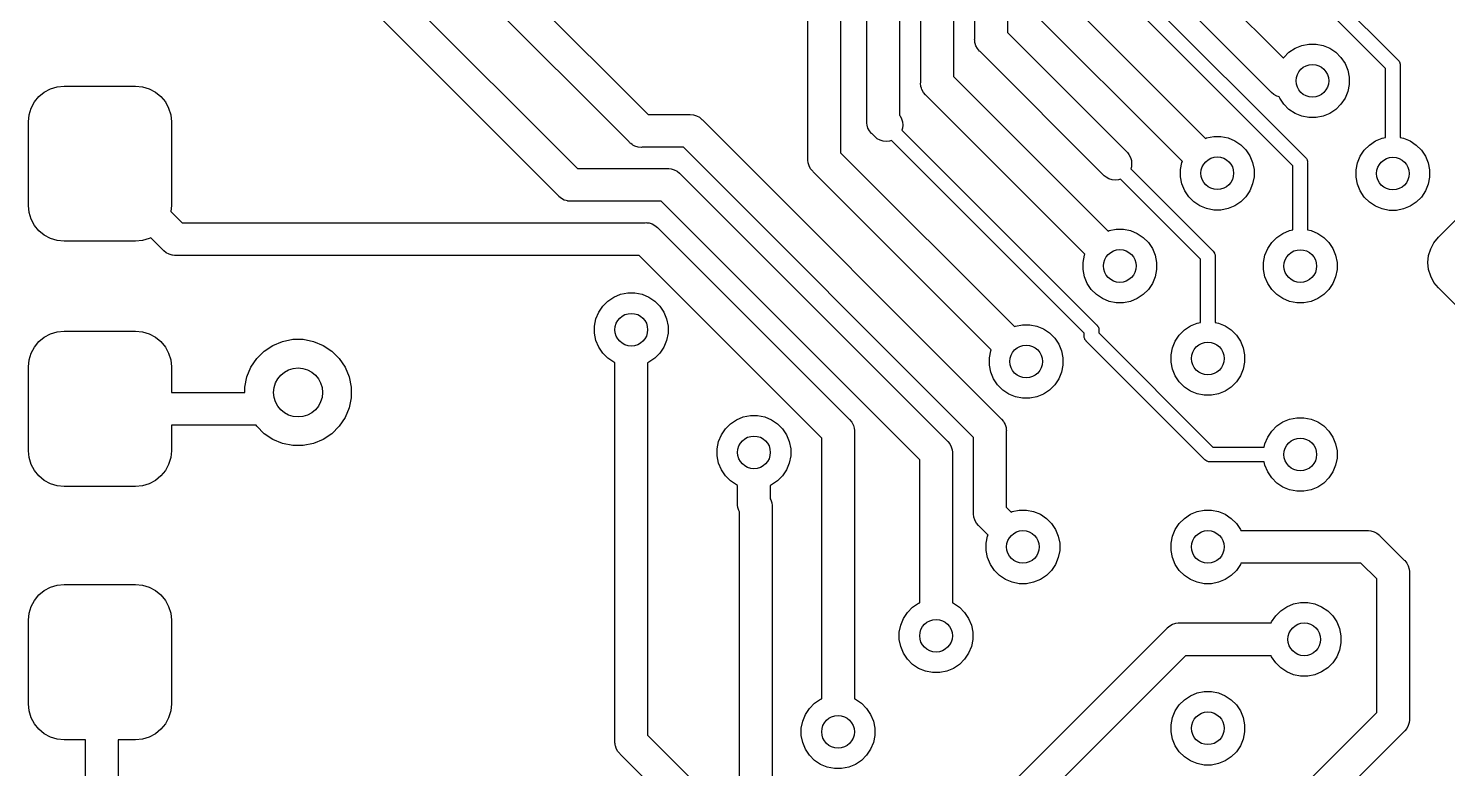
# Model space of a CAD drawing. Extents: x 1 to 84, y 1 to 137.
# Drawn here: x 23.55 to 32.23, y 25.7 to 30.23 of the extents above; entities that cross this region are included whole.
import ezdxf

# ---------------------------------------------------------------- set-up
doc = ezdxf.new("R2010")
doc.units = 0
doc.layers.add('BLACK', color=7, linetype='CONTINUOUS')

msp = doc.modelspace()

# ---------------------------------------------------------------- linework, layer by layer
at = {"layer": 'BLACK', "linetype": 'CONTINUOUS'}
for p, q in [((29.34, 30.1649), (29.34, 34.3159)), ((29.54, 34.3524), (29.54, 30.2014)), ((29.21, 34.2157), (29.21, 29.9332)), ((29.01, 29.8967), (29.01, 34.1792)), ((28.68, 29.661), (28.68, 34.0425)), ((28.88, 34.079), (28.88, 29.6963)), ((28.52, 33.9579), (28.52, 29.4655)), ((28.32, 29.429), (28.32, 33.9214)), ((30.56, 30.7147), (31.229, 30.0457)), ((30.195, 30.6066), (31.3626, 29.439)), ((31.1525, 29.8394), (30.3927, 30.5991)), ((26.48, 30.5614), (27.3414, 29.7)), ((31.2874, 29.387), (30.1313, 30.543)), ((25.8125, 30.4664), (26.9089, 29.37)), ((27.2258, 29.5328), (26.3128, 30.4458)), ((29.87, 30.4371), (30.6738, 29.6334)), ((31.5334, 30.4303), (31.9292, 30.0345)), ((26.7933, 29.2027), (25.6453, 30.3508)), ((30.5323, 29.4919), (29.7027, 30.3215)), ((31.8539, 29.9824), (31.4814, 30.355)), ((29.3395, 30.16), (29.34, 30.1649)), ((29.34, 30.1551), (29.3395, 30.16)), ((29.341, 30.1452), (29.34, 30.1551)), ((29.34, 30.1551), (29.34, 30.1551)), ((29.3414, 30.1404), (29.341, 30.1452)), ((29.3431, 30.1349), (29.3414, 30.1404)), ((29.3471, 30.1216), (29.3431, 30.1349)), ((29.54, 30.2014), (30.2742, 29.4672)), ((29.3564, 30.1042), (29.3471, 30.1216)), ((29.3689, 30.089), (29.3564, 30.1042)), ((29.3727, 30.0858), (29.3689, 30.089)), ((30.1328, 29.3258), (29.3727, 30.0858)), ((31.229, 30.0457), (31.2318, 30.05)), ((31.2318, 30.05), (31.2632, 30.0814)), ((31.2632, 30.0814), (31.3, 30.106)), ((31.3, 30.106), (31.341, 30.123)), ((31.341, 30.123), (31.3844, 30.1316)), ((31.3844, 30.1316), (31.4288, 30.1316)), ((31.4288, 30.1316), (31.4722, 30.123)), ((31.4722, 30.123), (31.5132, 30.106)), ((31.5132, 30.106), (31.55, 30.0814)), ((31.55, 30.0814), (31.5814, 30.05)), ((31.5814, 30.05), (31.606, 30.0132)), ((31.606, 30.0132), (31.623, 29.9722)), ((31.623, 29.9722), (31.6316, 29.9288)), ((31.8539, 29.5597), (31.8539, 29.9824)), ((31.9292, 30.0345), (31.9309, 30.0331)), ((31.9309, 30.0331), (31.9365, 30.0262)), ((31.9365, 30.0262), (31.9396, 30.0205)), ((31.9396, 30.0205), (31.9407, 30.0184)), ((31.9407, 30.0184), (31.9423, 30.0132)), ((31.9423, 30.0132), (31.9433, 30.0099)), ((31.9433, 30.0099), (31.9439, 30.0033)), ((31.9439, 30.0033), (31.9439, 30.0033)), ((31.9439, 30.0033), (31.9441, 30.0011)), ((31.9441, 30.0011), (31.9439, 29.9989)), ((31.9439, 29.9989), (31.9439, 29.5597)), ((23.7261, 29.8708), (23.7687, 29.875)), ((23.7687, 29.875), (24.2062, 29.875)), ((24.2062, 29.875), (24.2489, 29.8708)), ((29.0095, 29.8918), (29.01, 29.8967)), ((29.0114, 29.8722), (29.0095, 29.8918)), ((29.0145, 29.8619), (29.0114, 29.8722)), ((29.21, 29.9332), (30.0773, 29.0659)), ((31.6316, 29.8844), (31.623, 29.841)), ((31.6316, 29.9288), (31.6316, 29.8844)), ((23.5869, 29.7778), (23.6141, 29.8109)), ((23.6141, 29.8109), (23.6472, 29.8381)), ((23.6472, 29.8381), (23.685, 29.8583)), ((23.685, 29.8583), (23.7261, 29.8708)), ((24.2489, 29.8708), (24.29, 29.8583)), ((24.29, 29.8583), (24.3278, 29.8381)), ((24.3278, 29.8381), (24.3609, 29.8109)), ((24.3609, 29.8109), (24.3881, 29.7778)), ((29.0171, 29.8533), (29.0145, 29.8619)), ((29.0264, 29.836), (29.0171, 29.8533)), ((29.0389, 29.8207), (29.0264, 29.836)), ((29.0427, 29.8176), (29.0389, 29.8207)), ((29.9358, 28.9245), (29.0427, 29.8176)), ((31.1556, 29.8356), (31.1525, 29.8394)), ((31.1709, 29.8231), (31.1556, 29.8356)), ((31.1882, 29.8138), (31.1709, 29.8231)), ((31.1976, 29.8109), (31.1882, 29.8138)), ((31.2034, 29.8092), (31.1976, 29.8109)), ((31.2072, 29.8), (31.2034, 29.8092)), ((31.2318, 29.7632), (31.2072, 29.8)), ((31.606, 29.8), (31.5814, 29.7632)), ((31.623, 29.841), (31.606, 29.8)), ((23.55, 29.6562), (23.5542, 29.6989)), ((23.5542, 29.6989), (23.5667, 29.74)), ((23.5667, 29.74), (23.5869, 29.7778)), ((24.3881, 29.7778), (24.4083, 29.74)), ((24.4083, 29.74), (24.4208, 29.6989)), ((24.4208, 29.6989), (24.425, 29.6562)), ((27.3414, 29.7), (27.5951, 29.7)), ((27.5951, 29.7), (27.6, 29.7005)), ((27.6, 29.7005), (27.6196, 29.6985)), ((27.6196, 29.6985), (27.6384, 29.6928)), ((31.2632, 29.7318), (31.2318, 29.7632)), ((31.3, 29.7072), (31.2632, 29.7318)), ((31.341, 29.6903), (31.3, 29.7072)), ((31.5132, 29.7072), (31.4722, 29.6903)), ((31.55, 29.7318), (31.5132, 29.7072)), ((31.5814, 29.7632), (31.55, 29.7318)), ((23.55, 29.1437), (23.55, 29.6562)), ((24.425, 29.6562), (24.425, 29.1437)), ((27.6384, 29.6928), (27.6385, 29.6928)), ((27.6385, 29.6928), (27.6558, 29.6835)), ((27.6558, 29.6835), (27.6711, 29.671)), ((27.6711, 29.671), (27.6742, 29.6672)), ((27.6742, 29.6672), (29.501, 27.8404)), ((28.6795, 29.6561), (28.68, 29.661)), ((28.68, 29.6512), (28.6795, 29.6561)), ((28.6806, 29.6449), (28.68, 29.6512)), ((28.68, 29.6512), (28.68, 29.6512)), ((28.6814, 29.6365), (28.6806, 29.6449)), ((28.6815, 29.6361), (28.6814, 29.6365)), ((28.6871, 29.6176), (28.6815, 29.6361)), ((28.6964, 29.6003), (28.6871, 29.6176)), ((28.88, 29.6963), (28.8835, 29.6919)), ((28.8835, 29.6919), (28.8928, 29.6745)), ((28.8928, 29.6745), (28.8986, 29.6557)), ((28.8986, 29.6165), (28.895, 29.6047)), ((28.8986, 29.6557), (28.9005, 29.6361)), ((28.9005, 29.6361), (28.8986, 29.6165)), ((30.6738, 29.6334), (30.6738, 29.6334)), ((30.6738, 29.6334), (30.7524, 29.5547)), ((31.3844, 29.6816), (31.341, 29.6903)), ((31.4288, 29.6816), (31.3844, 29.6816)), ((31.4722, 29.6903), (31.4288, 29.6816)), ((27.2289, 29.5289), (27.2258, 29.5328)), ((27.2328, 29.5258), (27.2289, 29.5289)), ((27.2367, 29.5226), (27.2328, 29.5258)), ((27.2328, 29.5258), (27.2328, 29.5258)), ((28.7089, 29.585), (28.6964, 29.6003)), ((28.7127, 29.5819), (28.7089, 29.585)), ((28.7328, 29.5619), (28.7127, 29.5819)), ((28.7442, 29.5525), (28.7328, 29.5619)), ((28.7615, 29.5432), (28.7442, 29.5525)), ((28.7804, 29.5375), (28.7615, 29.5432)), ((28.8, 29.5356), (28.7804, 29.5375)), ((28.8196, 29.5375), (28.8, 29.5356)), ((28.8313, 29.5411), (28.8196, 29.5375)), ((30.0099, 28.3625), (28.8313, 29.5411)), ((28.895, 29.6047), (30.0852, 28.4145)), ((30.7524, 29.5547), (30.759, 29.5575)), ((30.759, 29.5575), (30.8024, 29.5661)), ((30.8024, 29.5661), (30.8467, 29.5661)), ((30.8467, 29.5661), (30.8902, 29.5575)), ((30.8902, 29.5575), (30.9312, 29.5405)), ((30.9312, 29.5405), (30.968, 29.5159)), ((31.7555, 29.514), (31.7923, 29.5386)), ((31.7923, 29.5386), (31.8333, 29.5556)), ((31.8333, 29.5556), (31.8539, 29.5597)), ((31.9439, 29.5597), (31.9645, 29.5556)), ((31.9645, 29.5556), (32.0055, 29.5386)), ((32.0055, 29.5386), (32.0423, 29.514)), ((27.2442, 29.5165), (27.2367, 29.5226)), ((27.2488, 29.514), (27.2442, 29.5165)), ((27.2615, 29.5072), (27.2488, 29.514)), ((27.2804, 29.5014), (27.2615, 29.5072)), ((27.3, 29.4995), (27.2804, 29.5014)), ((27.3049, 29.5), (27.3, 29.4995)), ((27.5586, 29.5), (27.3049, 29.5)), ((29.3337, 27.7248), (27.5586, 29.5)), ((28.52, 29.4655), (29.5827, 28.4028)), ((30.2742, 29.4672), (30.2835, 29.4558)), ((30.2835, 29.4558), (30.2928, 29.4385)), ((30.2928, 29.4385), (30.2986, 29.4196)), ((30.611, 29.4133), (30.5323, 29.4919)), ((30.5323, 29.4919), (30.5323, 29.4919)), ((30.968, 29.5159), (30.9994, 29.4845)), ((30.9994, 29.4845), (31.024, 29.4477)), ((31.024, 29.4477), (31.0409, 29.4067)), ((31.3626, 29.439), (31.3643, 29.4376)), ((31.6826, 29.4048), (31.6995, 29.4458)), ((31.6995, 29.4458), (31.7241, 29.4826)), ((31.7241, 29.4826), (31.7555, 29.514)), ((32.0423, 29.514), (32.0737, 29.4826)), ((32.0737, 29.4826), (32.0983, 29.4458)), ((32.0983, 29.4458), (32.1153, 29.4048)), ((26.9089, 29.37), (27.4584, 29.37)), ((27.4584, 29.37), (27.4633, 29.3705)), ((27.4633, 29.3705), (27.4682, 29.37)), ((27.4682, 29.37), (27.4682, 29.37)), ((27.4682, 29.37), (27.4829, 29.3685)), ((27.4829, 29.3685), (27.5018, 29.3628)), ((27.5018, 29.3628), (27.5191, 29.3535)), ((27.5191, 29.3535), (27.5344, 29.341)), ((28.3195, 29.4241), (28.32, 29.429)), ((28.32, 29.4192), (28.3195, 29.4241)), ((28.3212, 29.4067), (28.32, 29.4192)), ((28.32, 29.4192), (28.32, 29.4192)), ((28.3214, 29.4048), (28.3212, 29.4067)), ((28.3214, 29.4045), (28.3214, 29.4048)), ((28.3272, 29.3856), (28.3214, 29.4045)), ((28.3364, 29.3682), (28.3272, 29.3856)), ((28.3489, 29.353), (28.3364, 29.3682)), ((28.3528, 29.3499), (28.3489, 29.353)), ((30.2986, 29.3804), (30.295, 29.3687)), ((30.295, 29.3687), (30.7969, 28.8667)), ((30.2986, 29.4196), (30.3005, 29.4)), ((30.3005, 29.4), (30.2986, 29.3804)), ((30.5996, 29.3633), (30.6082, 29.4067)), ((30.5996, 29.319), (30.5996, 29.3633)), ((30.6082, 29.4067), (30.611, 29.4133)), ((31.0409, 29.4067), (31.0496, 29.3633)), ((31.0496, 29.3633), (31.0496, 29.319)), ((31.2874, 29.0939), (31.2874, 29.387)), ((31.3643, 29.4376), (31.3657, 29.4359)), ((31.3657, 29.4359), (31.3657, 29.4359)), ((31.3657, 29.4359), (31.3684, 29.4327)), ((31.3684, 29.4327), (31.37, 29.4307)), ((31.37, 29.4307), (31.3722, 29.4265)), ((31.3722, 29.4265), (31.3741, 29.4229)), ((31.3741, 29.4229), (31.3748, 29.4209)), ((31.3748, 29.4209), (31.3767, 29.4144)), ((31.3767, 29.4144), (31.3774, 29.4078)), ((31.3774, 29.4078), (31.3774, 29.4078)), ((31.3774, 29.4078), (31.3776, 29.4056)), ((31.3776, 29.4056), (31.3774, 29.4034)), ((31.3774, 29.4034), (31.3774, 28.994)), ((31.6739, 29.3614), (31.6826, 29.4048)), ((31.6739, 29.317), (31.6739, 29.3614)), ((32.1153, 29.4048), (32.1239, 29.3614)), ((32.1239, 29.3614), (32.1239, 29.317)), ((27.5344, 29.341), (27.5375, 29.3372)), ((27.5375, 29.3372), (29.171, 27.7037)), ((29.4413, 28.2614), (28.3528, 29.3499)), ((30.1442, 29.3165), (30.1328, 29.3258)), ((30.1615, 29.3072), (30.1442, 29.3165)), ((30.1804, 29.3014), (30.1615, 29.3072)), ((30.2, 29.2995), (30.1804, 29.3014)), ((30.2196, 29.3014), (30.2, 29.2995)), ((30.2313, 29.305), (30.2196, 29.3014)), ((30.7217, 28.8147), (30.2313, 29.305)), ((30.6082, 29.2755), (30.5996, 29.319)), ((30.6252, 29.2345), (30.6082, 29.2755)), ((31.0409, 29.2755), (31.024, 29.2345)), ((31.0496, 29.319), (31.0409, 29.2755)), ((31.6826, 29.2736), (31.6739, 29.317)), ((31.6995, 29.2326), (31.6826, 29.2736)), ((32.1153, 29.2736), (32.0983, 29.2326)), ((32.1239, 29.317), (32.1153, 29.2736)), ((26.7965, 29.1989), (26.7933, 29.2027)), ((26.8117, 29.1864), (26.7965, 29.1989)), ((26.8291, 29.1772), (26.8117, 29.1864)), ((30.6498, 29.1977), (30.6252, 29.2345)), ((30.6812, 29.1663), (30.6498, 29.1977)), ((30.9994, 29.1977), (30.968, 29.1663)), ((31.024, 29.2345), (30.9994, 29.1977)), ((31.7241, 29.1958), (31.6995, 29.2326)), ((31.7555, 29.1644), (31.7241, 29.1958)), ((32.0737, 29.1958), (32.0423, 29.1644)), ((32.0983, 29.2326), (32.0737, 29.1958)), ((32.1776, 28.9493), (32.487, 29.2587)), ((23.5542, 29.1011), (23.55, 29.1437)), ((23.5667, 29.06), (23.5542, 29.1011)), ((24.425, 29.1437), (24.4214, 29.1075)), ((24.4214, 29.1075), (24.4905, 29.0384)), ((26.8397, 29.1739), (26.8291, 29.1772)), ((26.8479, 29.1714), (26.8397, 29.1739)), ((26.8499, 29.1712), (26.8479, 29.1714)), ((26.8626, 29.17), (26.8499, 29.1712)), ((26.8675, 29.1695), (26.8626, 29.17)), ((26.8626, 29.17), (26.8626, 29.17)), ((26.8724, 29.17), (26.8675, 29.1695)), ((27.4219, 29.17), (26.8724, 29.17)), ((29.0037, 27.5881), (27.4219, 29.17)), ((30.718, 29.1417), (30.6812, 29.1663)), ((30.759, 29.1248), (30.718, 29.1417)), ((30.8024, 29.1161), (30.759, 29.1248)), ((30.8467, 29.1161), (30.8024, 29.1161)), ((30.8902, 29.1248), (30.8467, 29.1161)), ((30.9312, 29.1417), (30.8902, 29.1248)), ((30.968, 29.1663), (30.9312, 29.1417)), ((31.2874, 28.994), (31.2874, 29.0939)), ((31.2874, 29.0939), (31.2874, 29.0939)), ((31.7923, 29.1398), (31.7555, 29.1644)), ((31.8333, 29.1228), (31.7923, 29.1398)), ((31.8768, 29.1142), (31.8333, 29.1228)), ((31.9211, 29.1142), (31.8768, 29.1142)), ((31.9645, 29.1228), (31.9211, 29.1142)), ((32.0055, 29.1398), (31.9645, 29.1228)), ((32.0423, 29.1644), (32.0055, 29.1398)), ((23.5869, 29.0222), (23.5667, 29.06)), ((23.6141, 28.9891), (23.5869, 29.0222)), ((24.4905, 29.0384), (27.3233, 29.0384)), ((27.3233, 29.0384), (27.3282, 29.0389)), ((27.3282, 29.0389), (27.3331, 29.0384)), ((27.3331, 29.0384), (27.3331, 29.0384)), ((27.3331, 29.0384), (27.3478, 29.0369)), ((27.3478, 29.0369), (27.3667, 29.0312)), ((27.3667, 29.0312), (27.384, 29.0219)), ((27.384, 29.0219), (27.3993, 29.0094)), ((27.3993, 29.0094), (27.4024, 29.0056)), ((27.4024, 29.0056), (28.5712, 27.8368)), ((30.0773, 29.0659), (30.0773, 29.0659)), ((30.0773, 29.0659), (30.1559, 28.9873)), ((23.6472, 28.9619), (23.6141, 28.9891)), ((23.685, 28.9417), (23.6472, 28.9619)), ((23.7261, 28.9292), (23.685, 28.9417)), ((23.7687, 28.925), (23.7261, 28.9292)), ((24.2062, 28.925), (23.7687, 28.925)), ((24.2489, 28.9292), (24.2062, 28.925)), ((24.29, 28.9417), (24.2489, 28.9292)), ((24.2994, 28.9467), (24.29, 28.9417)), ((24.3749, 28.8711), (24.2994, 28.9467)), ((29.9359, 28.9245), (29.9358, 28.9245)), ((30.0145, 28.8459), (29.9359, 28.9245)), ((30.1559, 28.9873), (30.1625, 28.99)), ((30.1625, 28.99), (30.2059, 28.9987)), ((30.2059, 28.9987), (30.2503, 28.9987)), ((30.2503, 28.9987), (30.2937, 28.99)), ((30.2937, 28.99), (30.3347, 28.9731)), ((30.3347, 28.9731), (30.3715, 28.9484)), ((30.3715, 28.9484), (30.4029, 28.9171)), ((30.4029, 28.9171), (30.4275, 28.8802)), ((31.133, 28.8801), (31.1576, 28.917)), ((31.1576, 28.917), (31.1889, 28.9483)), ((31.1889, 28.9483), (31.2258, 28.9729)), ((31.2258, 28.9729), (31.2667, 28.9899)), ((31.2667, 28.9899), (31.2874, 28.994)), ((31.3774, 28.994), (31.398, 28.9899)), ((31.398, 28.9899), (31.4389, 28.9729)), ((31.4389, 28.9729), (31.4758, 28.9483)), ((31.4758, 28.9483), (31.5071, 28.917)), ((31.5071, 28.917), (31.5317, 28.8801)), ((32.1504, 28.9162), (32.1776, 28.9493)), ((24.3781, 28.8673), (24.3749, 28.8711)), ((24.3933, 28.8548), (24.3781, 28.8673)), ((24.4107, 28.8456), (24.3933, 28.8548)), ((24.4238, 28.8416), (24.4107, 28.8456)), ((24.4295, 28.8398), (24.4238, 28.8416)), ((24.4313, 28.8397), (24.4295, 28.8398)), ((24.4442, 28.8384), (24.4313, 28.8397)), ((24.4491, 28.8379), (24.4442, 28.8384)), ((24.4442, 28.8384), (24.4442, 28.8384)), ((24.454, 28.8384), (24.4491, 28.8379)), ((27.2868, 28.8384), (24.454, 28.8384)), ((28.4039, 27.7212), (27.2868, 28.8384)), ((30.0031, 28.7958), (30.0117, 28.8393)), ((30.0117, 28.8393), (30.0145, 28.8459)), ((30.4275, 28.8802), (30.4444, 28.8393)), ((30.4444, 28.8393), (30.4531, 28.7958)), ((30.7969, 28.8667), (30.7986, 28.8653)), ((30.7986, 28.8653), (30.8043, 28.8584)), ((30.8043, 28.8584), (30.8073, 28.8528)), ((30.8073, 28.8528), (30.8084, 28.8506)), ((30.8084, 28.8506), (30.811, 28.8422)), ((30.811, 28.8422), (30.811, 28.8421)), ((30.811, 28.8421), (30.8117, 28.8355)), ((30.8117, 28.8355), (30.8117, 28.8355)), ((30.8117, 28.8355), (30.8119, 28.8333)), ((30.8119, 28.8333), (30.8117, 28.8311)), ((30.8117, 28.8311), (30.8117, 28.4283)), ((31.1074, 28.7957), (31.116, 28.8392)), ((31.116, 28.8392), (31.133, 28.8801)), ((31.5317, 28.8801), (31.5487, 28.8392)), ((31.5487, 28.8392), (31.5574, 28.7957)), ((32.1135, 28.7947), (32.1177, 28.8373)), ((32.1177, 28.8373), (32.1302, 28.8784)), ((32.1302, 28.8784), (32.1504, 28.9162)), ((30.0031, 28.7515), (30.0031, 28.7958)), ((30.0117, 28.708), (30.0031, 28.7515)), ((30.4531, 28.7515), (30.4444, 28.708)), ((30.4531, 28.7958), (30.4531, 28.7515)), ((30.7217, 28.8114), (30.7217, 28.8147)), ((30.7217, 28.4283), (30.7217, 28.8114)), ((30.7217, 28.8114), (30.7217, 28.8114)), ((31.1074, 28.7514), (31.1074, 28.7957)), ((31.116, 28.7079), (31.1074, 28.7514)), ((31.5574, 28.7514), (31.5487, 28.7079)), ((31.5574, 28.7957), (31.5574, 28.7514)), ((32.1177, 28.752), (32.1135, 28.7947)), ((32.1302, 28.711), (32.1177, 28.752)), ((30.0287, 28.6671), (30.0117, 28.708)), ((30.0533, 28.6302), (30.0287, 28.6671)), ((30.4275, 28.6671), (30.4029, 28.6302)), ((30.4444, 28.708), (30.4275, 28.6671)), ((31.133, 28.667), (31.116, 28.7079)), ((31.1576, 28.6301), (31.133, 28.667)), ((31.5317, 28.667), (31.5071, 28.6301)), ((31.5487, 28.7079), (31.5317, 28.667)), ((32.1504, 28.6731), (32.1302, 28.711)), ((32.1776, 28.64), (32.1504, 28.6731)), ((27.0956, 28.5588), (27.1325, 28.5834)), ((27.1325, 28.5834), (27.1734, 28.6004)), ((27.1734, 28.6004), (27.2169, 28.609)), ((27.2169, 28.609), (27.2612, 28.609)), ((27.2612, 28.609), (27.3047, 28.6004)), ((27.3047, 28.6004), (27.3456, 28.5834)), ((27.3456, 28.5834), (27.3825, 28.5588)), ((30.0847, 28.5989), (30.0533, 28.6302)), ((30.1215, 28.5743), (30.0847, 28.5989)), ((30.1625, 28.5573), (30.1215, 28.5743)), ((30.3347, 28.5743), (30.2937, 28.5573)), ((30.3715, 28.5989), (30.3347, 28.5743)), ((30.4029, 28.6302), (30.3715, 28.5989)), ((31.1889, 28.5988), (31.1576, 28.6301)), ((31.2258, 28.5741), (31.1889, 28.5988)), ((31.2667, 28.5572), (31.2258, 28.5741)), ((31.4389, 28.5741), (31.398, 28.5572)), ((31.4758, 28.5988), (31.4389, 28.5741)), ((31.5071, 28.6301), (31.4758, 28.5988)), ((32.54, 28.2776), (32.1776, 28.64)), ((27.0227, 28.4497), (27.0397, 28.4906)), ((27.0397, 28.4906), (27.0643, 28.5275)), ((27.0643, 28.5275), (27.0956, 28.5588)), ((27.3825, 28.5588), (27.4138, 28.5275)), ((27.4138, 28.5275), (27.4385, 28.4906)), ((27.4385, 28.4906), (27.4554, 28.4497)), ((30.2059, 28.5487), (30.1625, 28.5573)), ((30.2503, 28.5487), (30.2059, 28.5487)), ((30.2937, 28.5573), (30.2503, 28.5487)), ((31.3102, 28.5485), (31.2667, 28.5572)), ((31.3545, 28.5485), (31.3102, 28.5485)), ((31.398, 28.5572), (31.3545, 28.5485)), ((27.0141, 28.4062), (27.0227, 28.4497)), ((27.0141, 28.3619), (27.0141, 28.4062)), ((27.4554, 28.4497), (27.4641, 28.4062)), ((27.4641, 28.4062), (27.4641, 28.3619)), ((29.5827, 28.4028), (29.5893, 28.4055)), ((29.5893, 28.4055), (29.6327, 28.4142)), ((29.6327, 28.4142), (29.677, 28.4142)), ((29.677, 28.4142), (29.7205, 28.4055)), ((29.7205, 28.4055), (29.7615, 28.3886)), ((30.0852, 28.4145), (30.0869, 28.4131)), ((30.0869, 28.4131), (30.0883, 28.4114)), ((30.0883, 28.4114), (30.0883, 28.4114)), ((30.0883, 28.4114), (30.0909, 28.4082)), ((30.0909, 28.4082), (30.0925, 28.4063)), ((30.0925, 28.4063), (30.0967, 28.3985)), ((30.0967, 28.3985), (30.0992, 28.39)), ((30.6232, 28.3826), (30.6601, 28.4072)), ((30.6601, 28.4072), (30.701, 28.4242)), ((30.701, 28.4242), (30.7217, 28.4283)), ((30.8117, 28.4283), (30.8323, 28.4242)), ((30.8323, 28.4242), (30.8732, 28.4072)), ((30.8732, 28.4072), (30.9101, 28.3826)), ((23.5869, 28.2778), (23.6141, 28.3109)), ((23.6141, 28.3109), (23.6472, 28.3381)), ((23.6472, 28.3381), (23.685, 28.3583)), ((23.685, 28.3583), (23.7261, 28.3708)), ((23.7261, 28.3708), (23.7687, 28.375)), ((23.7687, 28.375), (24.2062, 28.375)), ((24.2062, 28.375), (24.2489, 28.3708)), ((24.2489, 28.3708), (24.29, 28.3583)), ((24.29, 28.3583), (24.3278, 28.3381)), ((24.3278, 28.3381), (24.3609, 28.3109)), ((24.3609, 28.3109), (24.3881, 28.2778)), ((25.0461, 28.288), (25.1052, 28.3125)), ((25.1052, 28.3125), (25.168, 28.325)), ((25.168, 28.325), (25.232, 28.325)), ((25.232, 28.325), (25.2948, 28.3125)), ((25.2948, 28.3125), (25.3539, 28.288)), ((27.0227, 28.3184), (27.0141, 28.3619)), ((27.0397, 28.2775), (27.0227, 28.3184)), ((27.4554, 28.3184), (27.4385, 28.2775)), ((27.4641, 28.3619), (27.4554, 28.3184)), ((29.7615, 28.3886), (29.7983, 28.3639)), ((29.7983, 28.3639), (29.8297, 28.3326)), ((29.8297, 28.3326), (29.8543, 28.2957)), ((30.0097, 28.3451), (30.0099, 28.3473)), ((30.0099, 28.3429), (30.0097, 28.3451)), ((30.0099, 28.3473), (30.0099, 28.3625)), ((30.0105, 28.3363), (30.0099, 28.3429)), ((30.0099, 28.3429), (30.0099, 28.3429)), ((30.0131, 28.3278), (30.0105, 28.3363)), ((30.0147, 28.3248), (30.0131, 28.3278)), ((30.0173, 28.32), (30.0147, 28.3248)), ((30.0215, 28.3149), (30.0173, 28.32)), ((30.0215, 28.3148), (30.0215, 28.3149)), ((30.0229, 28.3131), (30.0215, 28.3148)), ((30.0246, 28.3117), (30.0229, 28.3131)), ((30.746, 27.5903), (30.0246, 28.3117)), ((30.0992, 28.39), (30.0999, 28.3834)), ((30.0999, 28.3834), (30.0999, 28.3834)), ((30.0999, 28.3834), (30.1001, 28.3812)), ((30.1001, 28.3812), (30.0999, 28.379)), ((30.0999, 28.379), (30.0999, 28.3638)), ((30.0999, 28.3638), (30.7981, 27.6656)), ((30.5503, 28.2735), (30.5673, 28.3144)), ((30.5673, 28.3144), (30.5919, 28.3513)), ((30.5919, 28.3513), (30.6232, 28.3826)), ((30.9101, 28.3826), (30.9414, 28.3513)), ((30.9414, 28.3513), (30.9661, 28.3144)), ((30.9661, 28.3144), (30.983, 28.2735)), ((23.5542, 28.1989), (23.5667, 28.24)), ((23.5667, 28.24), (23.5869, 28.2778)), ((24.3881, 28.2778), (24.4083, 28.24)), ((24.4083, 28.24), (24.4208, 28.1989)), ((24.9476, 28.2072), (24.9928, 28.2524)), ((24.9928, 28.2524), (25.0461, 28.288)), ((25.3539, 28.288), (25.4072, 28.2524)), ((25.4072, 28.2524), (25.4524, 28.2072)), ((27.0643, 28.2406), (27.0397, 28.2775)), ((27.0956, 28.2093), (27.0643, 28.2406)), ((27.4138, 28.2406), (27.3825, 28.2093)), ((27.4385, 28.2775), (27.4138, 28.2406)), ((29.4299, 28.2113), (29.4385, 28.2548)), ((29.4385, 28.2548), (29.4413, 28.2614)), ((29.8543, 28.2957), (29.8712, 28.2548)), ((29.8712, 28.2548), (29.8799, 28.2113)), ((30.5417, 28.23), (30.5503, 28.2735)), ((30.5417, 28.1857), (30.5417, 28.23)), ((30.983, 28.2735), (30.9917, 28.23)), ((30.9917, 28.23), (30.9917, 28.1857)), ((23.55, 28.1562), (23.5542, 28.1989)), ((23.55, 27.6437), (23.55, 28.1562)), ((24.4208, 28.1989), (24.425, 28.1562)), ((24.425, 28.1562), (24.425, 28)), ((24.8875, 28.0948), (24.912, 28.1539)), ((24.912, 28.1539), (24.9476, 28.2072)), ((25.4524, 28.2072), (25.488, 28.1539)), ((25.488, 28.1539), (25.5125, 28.0948)), ((27.1325, 28.1847), (27.0956, 28.2093)), ((27.1391, 28.1819), (27.1325, 28.1847)), ((27.1391, 28.0609), (27.1391, 28.1819)), ((27.3456, 28.1847), (27.3391, 28.1819)), ((27.3391, 28.1819), (27.3391, 25.9024)), ((27.3825, 28.2093), (27.3456, 28.1847)), ((29.4299, 28.167), (29.4299, 28.2113)), ((29.4385, 28.1235), (29.4299, 28.167)), ((29.8799, 28.167), (29.8712, 28.1235)), ((29.8799, 28.2113), (29.8799, 28.167)), ((30.5503, 28.1422), (30.5417, 28.1857)), ((30.5673, 28.1013), (30.5503, 28.1422)), ((30.983, 28.1422), (30.9661, 28.1013)), ((30.9917, 28.1857), (30.983, 28.1422)), ((24.875, 28.032), (24.8875, 28.0948)), ((25.5125, 28.0948), (25.525, 28.032)), ((27.1391, 25.8658), (27.1391, 28.0609)), ((27.1391, 28.0609), (27.1391, 28.0609)), ((29.4555, 28.0826), (29.4385, 28.1235)), ((29.4801, 28.0457), (29.4555, 28.0826)), ((29.8543, 28.0826), (29.8297, 28.0457)), ((29.8712, 28.1235), (29.8543, 28.0826)), ((30.5919, 28.0644), (30.5673, 28.1013)), ((30.6232, 28.0331), (30.5919, 28.0644)), ((30.9414, 28.0644), (30.9101, 28.0331)), ((30.9661, 28.1013), (30.9414, 28.0644)), ((24.425, 28), (24.875, 28)), ((24.875, 28), (24.875, 28.032)), ((25.525, 27.968), (25.5125, 27.9052)), ((25.525, 28.032), (25.525, 27.968)), ((29.5115, 28.0144), (29.4801, 28.0457)), ((29.5483, 27.9898), (29.5115, 28.0144)), ((29.5893, 27.9728), (29.5483, 27.9898)), ((29.6327, 27.9642), (29.5893, 27.9728)), ((29.677, 27.9642), (29.6327, 27.9642)), ((29.7205, 27.9728), (29.677, 27.9642)), ((29.7615, 27.9898), (29.7205, 27.9728)), ((29.7983, 28.0144), (29.7615, 27.9898)), ((29.8297, 28.0457), (29.7983, 28.0144)), ((30.6601, 28.0085), (30.6232, 28.0331)), ((30.701, 27.9915), (30.6601, 28.0085)), ((30.7445, 27.9828), (30.701, 27.9915)), ((30.7888, 27.9828), (30.7445, 27.9828)), ((30.8323, 27.9915), (30.7888, 27.9828)), ((30.8732, 28.0085), (30.8323, 27.9915)), ((30.9101, 28.0331), (30.8732, 28.0085)), ((25.5125, 27.9052), (25.488, 27.8461)), ((24.9428, 27.8), (24.425, 27.8)), ((24.425, 27.8), (24.425, 27.6437)), ((24.9476, 27.7928), (24.9428, 27.8)), ((24.9928, 27.7476), (24.9476, 27.7928)), ((25.4524, 27.7928), (25.4072, 27.7476)), ((25.488, 27.8461), (25.4524, 27.7928)), ((27.8148, 27.7769), (27.8462, 27.8083)), ((27.8462, 27.8083), (27.883, 27.8329)), ((27.883, 27.8329), (27.924, 27.8499)), ((27.924, 27.8499), (27.9674, 27.8585)), ((27.9674, 27.8585), (28.0117, 27.8585)), ((28.0117, 27.8585), (28.0552, 27.8499)), ((28.0552, 27.8499), (28.0962, 27.8329)), ((28.0962, 27.8329), (28.133, 27.8083)), ((28.133, 27.8083), (28.1644, 27.7769)), ((28.5712, 27.8368), (28.575, 27.8337)), ((28.575, 27.8337), (28.5875, 27.8185)), ((28.5875, 27.8185), (28.5968, 27.8011)), ((28.5968, 27.8011), (28.5978, 27.7978)), ((28.5978, 27.7978), (28.6025, 27.7823)), ((29.501, 27.8404), (29.5048, 27.8373)), ((29.5048, 27.8373), (29.5173, 27.8221)), ((29.5173, 27.8221), (29.5212, 27.8148)), ((29.5212, 27.8148), (29.5266, 27.8047)), ((29.5266, 27.8047), (29.5323, 27.7859)), ((31.1576, 27.764), (31.1889, 27.7954)), ((31.1889, 27.7954), (31.2258, 27.82)), ((31.2258, 27.82), (31.2667, 27.8369)), ((31.2667, 27.8369), (31.3102, 27.8456)), ((31.3102, 27.8456), (31.3545, 27.8456)), ((31.3545, 27.8456), (31.398, 27.8369)), ((31.398, 27.8369), (31.4389, 27.82)), ((31.4389, 27.82), (31.4758, 27.7954)), ((31.4758, 27.7954), (31.5071, 27.764)), ((25.0461, 27.712), (24.9928, 27.7476)), ((25.1052, 27.6875), (25.0461, 27.712)), ((25.3539, 27.712), (25.2948, 27.6875)), ((25.4072, 27.7476), (25.3539, 27.712)), ((27.7732, 27.6991), (27.7902, 27.7401)), ((27.7902, 27.7401), (27.8148, 27.7769)), ((28.1644, 27.7769), (28.189, 27.7401)), ((28.189, 27.7401), (28.2059, 27.6991)), ((28.4039, 26.2466), (28.4039, 27.7212)), ((28.6025, 27.7823), (28.6025, 27.7823)), ((28.6025, 27.7823), (28.6039, 27.7676)), ((28.6039, 27.7676), (28.6039, 27.7676)), ((28.6039, 27.7676), (28.6044, 27.7627)), ((28.6044, 27.7627), (28.6039, 27.7578)), ((28.6039, 27.7578), (28.6039, 26.1256)), ((29.171, 27.7037), (29.1748, 27.7006)), ((29.3337, 27.2614), (29.3337, 27.7248)), ((29.5323, 27.7859), (29.5323, 27.7859)), ((29.5323, 27.7859), (29.5337, 27.7712)), ((29.5337, 27.7712), (29.5337, 27.7711)), ((29.5337, 27.7711), (29.5342, 27.7663)), ((29.5342, 27.7663), (29.5337, 27.7614)), ((29.5337, 27.7614), (29.5337, 27.2979)), ((31.116, 27.6862), (31.133, 27.7272)), ((31.133, 27.7272), (31.1576, 27.764)), ((31.5071, 27.764), (31.5317, 27.7272)), ((31.5317, 27.7272), (31.5487, 27.6862)), ((23.5542, 27.6011), (23.55, 27.6437)), ((24.425, 27.6437), (24.4208, 27.6011)), ((25.168, 27.675), (25.1052, 27.6875)), ((25.232, 27.675), (25.168, 27.675)), ((25.2948, 27.6875), (25.232, 27.675)), ((27.7646, 27.6557), (27.7732, 27.6991)), ((27.7646, 27.6114), (27.7646, 27.6557)), ((28.2059, 27.6991), (28.2146, 27.6557)), ((28.2146, 27.6557), (28.2146, 27.6114)), ((29.1748, 27.7006), (29.1873, 27.6854)), ((29.1873, 27.6854), (29.1966, 27.668)), ((29.1966, 27.668), (29.2003, 27.6556)), ((29.2003, 27.6556), (29.2023, 27.6492)), ((29.2023, 27.6492), (29.2023, 27.6492)), ((29.2023, 27.6492), (29.2037, 27.6345)), ((29.2037, 27.6345), (29.2037, 27.6345)), ((29.2037, 27.6345), (29.2042, 27.6296)), ((29.2042, 27.6296), (29.2037, 27.6247)), ((29.2037, 27.6247), (29.2037, 26.7133)), ((30.7981, 27.6656), (31.1119, 27.6656)), ((31.1119, 27.6656), (31.116, 27.6862)), ((31.5487, 27.6862), (31.5574, 27.6427)), ((31.5574, 27.6427), (31.5574, 27.5984)), ((23.5667, 27.56), (23.5542, 27.6011)), ((23.5869, 27.5222), (23.5667, 27.56)), ((24.4083, 27.56), (24.3881, 27.5222)), ((24.4208, 27.6011), (24.4083, 27.56)), ((27.7732, 27.5679), (27.7646, 27.6114)), ((27.7902, 27.5269), (27.7732, 27.5679)), ((28.2059, 27.5679), (28.189, 27.5269)), ((28.2146, 27.6114), (28.2059, 27.5679)), ((29.0037, 26.7133), (29.0037, 27.5881)), ((30.7474, 27.5886), (30.746, 27.5903)), ((30.7543, 27.583), (30.7474, 27.5886)), ((30.7614, 27.5792), (30.7543, 27.583)), ((30.7621, 27.5788), (30.7614, 27.5792)), ((30.7706, 27.5762), (30.7621, 27.5788)), ((30.7714, 27.5762), (30.7706, 27.5762)), ((30.7772, 27.5756), (30.7714, 27.5762)), ((30.7794, 27.5754), (30.7772, 27.5756)), ((30.7772, 27.5756), (30.7772, 27.5756)), ((30.7816, 27.5756), (30.7794, 27.5754)), ((31.1119, 27.5756), (30.7816, 27.5756)), ((31.116, 27.555), (31.1119, 27.5756)), ((31.133, 27.514), (31.116, 27.555)), ((31.5487, 27.555), (31.5317, 27.514)), ((31.5574, 27.5984), (31.5487, 27.555)), ((23.6141, 27.4891), (23.5869, 27.5222)), ((23.6472, 27.4619), (23.6141, 27.4891)), ((23.685, 27.4417), (23.6472, 27.4619)), ((23.7261, 27.4292), (23.685, 27.4417)), ((24.29, 27.4417), (24.2489, 27.4292)), ((24.3278, 27.4619), (24.29, 27.4417)), ((24.3609, 27.4891), (24.3278, 27.4619)), ((24.3881, 27.5222), (24.3609, 27.4891)), ((27.8148, 27.4901), (27.7902, 27.5269)), ((27.8462, 27.4587), (27.8148, 27.4901)), ((27.883, 27.4341), (27.8462, 27.4587)), ((28.133, 27.4587), (28.0962, 27.4341)), ((28.1644, 27.4901), (28.133, 27.4587)), ((28.189, 27.5269), (28.1644, 27.4901)), ((31.1576, 27.4772), (31.133, 27.514)), ((31.1889, 27.4458), (31.1576, 27.4772)), ((31.2258, 27.4212), (31.1889, 27.4458)), ((31.4758, 27.4458), (31.4389, 27.4212)), ((31.5071, 27.4772), (31.4758, 27.4458)), ((31.5317, 27.514), (31.5071, 27.4772)), ((23.7687, 27.425), (23.7261, 27.4292)), ((24.2062, 27.425), (23.7687, 27.425)), ((24.2489, 27.4292), (24.2062, 27.425)), ((27.8896, 27.4314), (27.883, 27.4341)), ((27.8896, 27.3202), (27.8896, 27.4314)), ((28.0962, 27.4341), (28.0896, 27.4314)), ((28.0896, 27.4314), (28.0896, 27.3499)), ((31.2667, 27.4042), (31.2258, 27.4212)), ((31.3102, 27.3956), (31.2667, 27.4042)), ((31.3545, 27.3956), (31.3102, 27.3956)), ((31.398, 27.4042), (31.3545, 27.3956)), ((31.4389, 27.4212), (31.398, 27.4042)), ((27.8891, 27.3153), (27.8896, 27.3202)), ((27.8896, 27.3104), (27.8891, 27.3153)), ((27.891, 27.2957), (27.8896, 27.3104)), ((27.8896, 27.3104), (27.8896, 27.3104)), ((27.8968, 27.2769), (27.891, 27.2957)), ((27.9005, 27.2698), (27.8968, 27.2769)), ((27.9005, 24.2086), (27.9005, 27.2698)), ((28.0896, 27.3499), (28.0934, 27.3428)), ((28.0934, 27.3428), (28.0991, 27.324)), ((28.0991, 27.324), (28.1005, 27.3093)), ((28.1005, 27.3093), (28.1005, 27.3093)), ((28.1005, 27.3093), (28.101, 27.3044)), ((28.101, 27.3044), (28.1005, 27.2995)), ((28.1005, 27.2995), (28.1005, 24.1721)), ((29.5337, 27.2979), (29.5631, 27.2685)), ((29.5631, 27.2685), (29.5697, 27.2713)), ((29.5697, 27.2713), (29.6131, 27.2799)), ((29.6131, 27.2799), (29.6575, 27.2799)), ((29.6575, 27.2799), (29.7009, 27.2713)), ((29.7009, 27.2713), (29.7419, 27.2543)), ((30.6601, 27.2543), (30.701, 27.2712)), ((30.701, 27.2712), (30.7445, 27.2799)), ((30.7445, 27.2799), (30.7888, 27.2799)), ((30.7888, 27.2799), (30.8323, 27.2712)), ((30.8323, 27.2712), (30.8732, 27.2543)), ((29.3333, 27.2565), (29.3337, 27.2614)), ((29.3352, 27.2368), (29.3333, 27.2565)), ((29.3401, 27.2208), (29.3352, 27.2368)), ((29.3409, 27.218), (29.3401, 27.2208)), ((29.3502, 27.2006), (29.3409, 27.218)), ((29.3627, 27.1854), (29.3502, 27.2006)), ((29.3665, 27.1823), (29.3627, 27.1854)), ((29.4217, 27.1271), (29.3665, 27.1823)), ((29.7419, 27.2543), (29.7787, 27.2297)), ((29.7787, 27.2297), (29.8101, 27.1983)), ((29.8101, 27.1983), (29.8347, 27.1615)), ((30.5673, 27.1615), (30.5919, 27.1983)), ((30.5919, 27.1983), (30.6232, 27.2297)), ((30.6232, 27.2297), (30.6601, 27.2543)), ((30.8732, 27.2543), (30.9101, 27.2297)), ((30.9101, 27.2297), (30.9414, 27.1983)), ((30.9414, 27.1983), (30.9661, 27.1615)), ((29.4103, 27.0771), (29.4189, 27.1205)), ((29.4189, 27.1205), (29.4217, 27.1271)), ((29.8347, 27.1615), (29.8517, 27.1205)), ((29.8517, 27.1205), (29.8603, 27.0771)), ((30.5417, 27.0771), (30.5503, 27.1205)), ((30.5503, 27.1205), (30.5673, 27.1615)), ((30.9661, 27.1615), (30.9688, 27.1549)), ((30.9688, 27.1549), (31.7402, 27.1549)), ((31.7402, 27.1549), (31.7451, 27.1554)), ((31.7451, 27.1554), (31.75, 27.1549)), ((31.75, 27.1549), (31.75, 27.1549)), ((31.75, 27.1549), (31.7647, 27.1534)), ((31.7647, 27.1534), (31.7836, 27.1477)), ((31.7836, 27.1477), (31.8009, 27.1384)), ((31.8009, 27.1384), (31.8162, 27.1259)), ((31.8162, 27.1259), (31.8193, 27.1221)), ((31.8193, 27.1221), (31.9672, 26.9742)), ((29.4103, 27.0327), (29.4103, 27.0771)), ((29.4189, 26.9893), (29.4103, 27.0327)), ((29.8603, 27.0327), (29.8517, 26.9893)), ((29.8603, 27.0771), (29.8603, 27.0327)), ((30.5417, 27.0327), (30.5417, 27.0771)), ((30.5503, 26.9893), (30.5417, 27.0327)), ((29.4359, 26.9483), (29.4189, 26.9893)), ((29.4605, 26.9115), (29.4359, 26.9483)), ((29.8347, 26.9483), (29.8101, 26.9115)), ((29.8517, 26.9893), (29.8347, 26.9483)), ((30.5673, 26.9483), (30.5503, 26.9893)), ((30.5919, 26.9115), (30.5673, 26.9483)), ((30.9661, 26.9483), (30.9414, 26.9115)), ((30.9688, 26.9549), (30.9661, 26.9483)), ((31.7037, 26.9549), (30.9688, 26.9549)), ((31.8, 26.8586), (31.7037, 26.9549)), ((31.9672, 26.9742), (31.9711, 26.9711)), ((31.9711, 26.9711), (31.9835, 26.9558)), ((31.9835, 26.9558), (31.9928, 26.9385)), ((31.9928, 26.9385), (31.9986, 26.9196)), ((29.4919, 26.8801), (29.4605, 26.9115)), ((29.5287, 26.8555), (29.4919, 26.8801)), ((29.5697, 26.8385), (29.5287, 26.8555)), ((29.6131, 26.8299), (29.5697, 26.8385)), ((29.7009, 26.8385), (29.6575, 26.8299)), ((29.7419, 26.8555), (29.7009, 26.8385)), ((29.7787, 26.8801), (29.7419, 26.8555)), ((29.8101, 26.9115), (29.7787, 26.8801)), ((30.6232, 26.8801), (30.5919, 26.9115)), ((30.6601, 26.8555), (30.6232, 26.8801)), ((30.701, 26.8385), (30.6601, 26.8555)), ((30.7445, 26.8299), (30.701, 26.8385)), ((30.8323, 26.8385), (30.7888, 26.8299)), ((30.8732, 26.8555), (30.8323, 26.8385)), ((30.9101, 26.8801), (30.8732, 26.8555)), ((30.9414, 26.9115), (30.9101, 26.8801)), ((31.8, 26.0414), (31.8, 26.8586)), ((31.9986, 26.9196), (32, 26.9049)), ((32, 26.9049), (32, 26.9049)), ((32, 26.9049), (32.0005, 26.9)), ((32.0005, 26.9), (32, 26.8951)), ((32, 26.8951), (32, 26.0049)), ((23.5869, 26.7278), (23.6141, 26.7609)), ((23.6141, 26.7609), (23.6472, 26.7881)), ((23.6472, 26.7881), (23.685, 26.8083)), ((23.685, 26.8083), (23.7261, 26.8208)), ((23.7261, 26.8208), (23.7687, 26.825)), ((23.7687, 26.825), (24.2062, 26.825)), ((24.2062, 26.825), (24.2489, 26.8208)), ((24.2489, 26.8208), (24.29, 26.8083)), ((24.29, 26.8083), (24.3278, 26.7881)), ((24.3278, 26.7881), (24.3609, 26.7609)), ((24.3609, 26.7609), (24.3881, 26.7278)), ((29.6575, 26.8299), (29.6131, 26.8299)), ((30.7888, 26.8299), (30.7445, 26.8299)), ((23.5542, 26.6489), (23.5667, 26.69)), ((23.5667, 26.69), (23.5869, 26.7278)), ((24.3881, 26.7278), (24.4083, 26.69)), ((24.4083, 26.69), (24.4208, 26.6489)), ((28.929, 26.6546), (28.9603, 26.6859)), ((28.9603, 26.6859), (28.9972, 26.7106)), ((28.9972, 26.7106), (29.0037, 26.7133)), ((29.2037, 26.7133), (29.2103, 26.7106)), ((29.2103, 26.7106), (29.2472, 26.6859)), ((29.2472, 26.6859), (29.2785, 26.6546)), ((31.1817, 26.6328), (31.213, 26.6642)), ((31.213, 26.6642), (31.2499, 26.6888)), ((31.2499, 26.6888), (31.2908, 26.7058)), ((31.2908, 26.7058), (31.3343, 26.7144)), ((31.3343, 26.7144), (31.3786, 26.7144)), ((31.3786, 26.7144), (31.4221, 26.7058)), ((31.4221, 26.7058), (31.463, 26.6888)), ((31.463, 26.6888), (31.4999, 26.6642)), ((31.4999, 26.6642), (31.5312, 26.6328)), ((23.55, 26.6062), (23.5542, 26.6489)), ((23.55, 26.0938), (23.55, 26.6062)), ((24.4208, 26.6489), (24.425, 26.6062)), ((24.425, 26.6062), (24.425, 26.0938)), ((28.8787, 26.5333), (28.8874, 26.5768)), ((28.8874, 26.5768), (28.9043, 26.6178)), ((28.9043, 26.6178), (28.929, 26.6546)), ((29.2785, 26.6546), (29.3031, 26.6178)), ((29.3031, 26.6178), (29.3201, 26.5768)), ((29.3201, 26.5768), (29.3287, 26.5333)), ((30.5183, 26.5604), (30.5336, 26.5729)), ((30.5336, 26.5729), (30.5509, 26.5822)), ((30.5509, 26.5822), (30.5653, 26.5866)), ((30.5653, 26.5866), (30.5698, 26.5879)), ((30.5698, 26.5879), (30.5716, 26.5881)), ((30.5716, 26.5881), (30.5845, 26.5894)), ((30.5845, 26.5894), (30.5894, 26.5899)), ((30.5845, 26.5894), (30.5845, 26.5894)), ((30.5894, 26.5899), (30.5943, 26.5894)), ((30.5943, 26.5894), (31.1543, 26.5894)), ((31.1543, 26.5894), (31.1571, 26.596)), ((31.1571, 26.596), (31.1817, 26.6328)), ((31.5312, 26.6328), (31.5558, 26.596)), ((31.5558, 26.596), (31.5728, 26.555)), ((28.4328, 24.4742), (30.5152, 26.5566)), ((28.8787, 26.489), (28.8787, 26.5333)), ((28.8874, 26.4455), (28.8787, 26.489)), ((29.3287, 26.489), (29.3201, 26.4455)), ((29.3287, 26.5333), (29.3287, 26.489)), ((30.5152, 26.5566), (30.5183, 26.5604)), ((31.5728, 26.555), (31.5814, 26.5116)), ((31.5814, 26.5116), (31.5814, 26.4672)), ((28.9043, 26.4046), (28.8874, 26.4455)), ((28.929, 26.3677), (28.9043, 26.4046)), ((29.3031, 26.4046), (29.2785, 26.3677)), ((29.3201, 26.4455), (29.3031, 26.4046)), ((31.5728, 26.4238), (31.5558, 26.3828)), ((31.5814, 26.4672), (31.5728, 26.4238)), ((30.6308, 26.3894), (28.6, 24.3586)), ((28.9603, 26.3364), (28.929, 26.3677)), ((28.9972, 26.3118), (28.9603, 26.3364)), ((29.0381, 26.2948), (28.9972, 26.3118)), ((29.2103, 26.3118), (29.1694, 26.2948)), ((29.2472, 26.3364), (29.2103, 26.3118)), ((29.2785, 26.3677), (29.2472, 26.3364)), ((31.1543, 26.3894), (30.6308, 26.3894)), ((31.1571, 26.3828), (31.1543, 26.3894)), ((31.1817, 26.346), (31.1571, 26.3828)), ((31.213, 26.3146), (31.1817, 26.346)), ((31.2499, 26.29), (31.213, 26.3146)), ((31.4999, 26.3146), (31.463, 26.29)), ((31.5312, 26.346), (31.4999, 26.3146)), ((31.5558, 26.3828), (31.5312, 26.346)), ((28.4039, 26.1256), (28.4039, 26.2466)), ((28.4039, 26.2466), (28.4039, 26.2466)), ((29.0816, 26.2862), (29.0381, 26.2948)), ((29.1259, 26.2862), (29.0816, 26.2862)), ((29.1694, 26.2948), (29.1259, 26.2862)), ((31.2908, 26.273), (31.2499, 26.29)), ((31.3343, 26.2644), (31.2908, 26.273)), ((31.3786, 26.2644), (31.3343, 26.2644)), ((31.4221, 26.273), (31.3786, 26.2644)), ((31.463, 26.29), (31.4221, 26.273)), ((30.6232, 26.1199), (30.6601, 26.1445)), ((30.6601, 26.1445), (30.701, 26.1615)), ((30.701, 26.1615), (30.7445, 26.1701)), ((30.7445, 26.1701), (30.7888, 26.1701)), ((30.7888, 26.1701), (30.8323, 26.1615)), ((30.8323, 26.1615), (30.8732, 26.1445)), ((30.8732, 26.1445), (30.9101, 26.1199)), ((23.5542, 26.0511), (23.55, 26.0938)), ((24.425, 26.0938), (24.4208, 26.0511)), ((28.3045, 26.0301), (28.3292, 26.067)), ((28.3292, 26.067), (28.3605, 26.0983)), ((28.3605, 26.0983), (28.3974, 26.1229)), ((28.3974, 26.1229), (28.4039, 26.1256)), ((28.6039, 26.1256), (28.6105, 26.1229)), ((28.6105, 26.1229), (28.6474, 26.0983)), ((28.6474, 26.0983), (28.6787, 26.067)), ((28.6787, 26.067), (28.7033, 26.0301)), ((30.5503, 26.0107), (30.5673, 26.0517)), ((30.5673, 26.0517), (30.5919, 26.0885)), ((30.5919, 26.0885), (30.6232, 26.1199)), ((30.9101, 26.1199), (30.9414, 26.0885)), ((30.9414, 26.0885), (30.9661, 26.0517)), ((30.9661, 26.0517), (30.983, 26.0107)), ((23.5667, 26.01), (23.5542, 26.0511)), ((23.5869, 25.9722), (23.5667, 26.01)), ((23.6141, 25.9391), (23.5869, 25.9722)), ((24.3881, 25.9722), (24.3609, 25.9391)), ((24.4083, 26.01), (24.3881, 25.9722)), ((24.4208, 26.0511), (24.4083, 26.01)), ((28.2789, 25.9457), (28.2876, 25.9892)), ((28.2876, 25.9892), (28.3045, 26.0301)), ((28.7033, 26.0301), (28.7203, 25.9892)), ((28.7203, 25.9892), (28.7289, 25.9457)), ((30.5417, 25.9673), (30.5503, 26.0107)), ((30.5417, 25.9229), (30.5417, 25.9673)), ((30.9586, 25.2), (31.8, 26.0414)), ((30.983, 26.0107), (30.9917, 25.9673)), ((30.9917, 25.9673), (30.9917, 25.9229)), ((31.9986, 25.9804), (31.9928, 25.9615)), ((32, 25.9951), (31.9986, 25.9804)), ((32, 26.0049), (32.0005, 26)), ((32.0005, 26), (32, 25.9951)), ((32, 25.9951), (32, 25.9951)), ((23.6472, 25.9119), (23.6141, 25.9391)), ((23.685, 25.8917), (23.6472, 25.9119)), ((23.7261, 25.8792), (23.685, 25.8917)), ((23.7687, 25.875), (23.7261, 25.8792)), ((24.2489, 25.8792), (24.2062, 25.875)), ((24.29, 25.8917), (24.2489, 25.8792)), ((24.3278, 25.9119), (24.29, 25.8917)), ((24.3609, 25.9391), (24.3278, 25.9119)), ((27.3391, 25.9024), (27.7372, 25.5042)), ((28.2789, 25.9014), (28.2789, 25.9457)), ((28.2876, 25.8579), (28.2789, 25.9014)), ((28.7289, 25.9014), (28.7203, 25.8579)), ((28.7289, 25.9457), (28.7289, 25.9014)), ((30.5503, 25.8795), (30.5417, 25.9229)), ((30.5673, 25.8385), (30.5503, 25.8795)), ((30.983, 25.8795), (30.9661, 25.8385)), ((30.9917, 25.9229), (30.983, 25.8795)), ((31.9672, 25.9258), (31.0742, 25.0328)), ((31.9711, 25.9289), (31.9672, 25.9258)), ((31.9835, 25.9442), (31.9711, 25.9289)), ((31.9928, 25.9615), (31.9835, 25.9442)), ((23.9, 25.875), (23.7687, 25.875)), ((23.9, 24.775), (23.9, 25.875)), ((24.2062, 25.875), (24.1, 25.875)), ((24.1, 25.875), (24.1, 24.775)), ((27.1386, 25.8609), (27.1391, 25.8658)), ((27.1391, 25.856), (27.1386, 25.8609)), ((27.1397, 25.8491), (27.1391, 25.856)), ((27.1391, 25.856), (27.1391, 25.856)), ((27.1405, 25.8413), (27.1397, 25.8491)), ((27.1417, 25.8375), (27.1405, 25.8413)), ((27.1462, 25.8225), (27.1417, 25.8375)), ((27.1555, 25.8051), (27.1462, 25.8225)), ((27.168, 25.7899), (27.1555, 25.8051)), ((28.3045, 25.8169), (28.2876, 25.8579)), ((28.3292, 25.7801), (28.3045, 25.8169)), ((28.7033, 25.8169), (28.6787, 25.7801)), ((28.7203, 25.8579), (28.7033, 25.8169)), ((30.5919, 25.8017), (30.5673, 25.8385)), ((30.6232, 25.7703), (30.5919, 25.8017)), ((30.9414, 25.8017), (30.9101, 25.7703)), ((30.9661, 25.8385), (30.9414, 25.8017)), ((27.1718, 25.7868), (27.168, 25.7899)), ((27.57, 25.3886), (27.1718, 25.7868)), ((28.3605, 25.7488), (28.3292, 25.7801)), ((28.3974, 25.7241), (28.3605, 25.7488)), ((28.4383, 25.7072), (28.3974, 25.7241)), ((28.4818, 25.6985), (28.4383, 25.7072)), ((28.5696, 25.7072), (28.5261, 25.6985)), ((28.6105, 25.7241), (28.5696, 25.7072)), ((28.6474, 25.7488), (28.6105, 25.7241)), ((28.6787, 25.7801), (28.6474, 25.7488)), ((30.6601, 25.7457), (30.6232, 25.7703)), ((30.701, 25.7287), (30.6601, 25.7457)), ((30.7445, 25.7201), (30.701, 25.7287)), ((30.7888, 25.7201), (30.7445, 25.7201)), ((30.8323, 25.7287), (30.7888, 25.7201)), ((30.8732, 25.7457), (30.8323, 25.7287)), ((30.9101, 25.7703), (30.8732, 25.7457)), ((28.5261, 25.6985), (28.4818, 25.6985))]:
    msp.add_line(p, q, dxfattribs=at)
at = {"layer": 'BLACK'}
for centre, radius in [((31.4066, 29.9066), 0.1), ((30.8246, 29.3411), 0.1), ((31.8989, 29.3392), 0.1), ((30.2281, 28.7737), 0.1), ((31.3324, 28.7735), 0.1), ((27.2391, 28.384), 0.1), ((29.6549, 28.1892), 0.1), ((30.7667, 28.2078), 0.1), ((25.2, 28), 0.15), ((27.9896, 27.6335), 0.1), ((31.3324, 27.6206), 0.1), ((29.6353, 27.0549), 0.1), ((30.7667, 27.0549), 0.1), ((29.1037, 26.5112), 0.1), ((31.3564, 26.4894), 0.1), ((28.5039, 25.9235), 0.1), ((30.7667, 25.9451), 0.1)]:
    msp.add_circle(centre, radius, dxfattribs=at)

doc.saveas('drawing.dxf')
